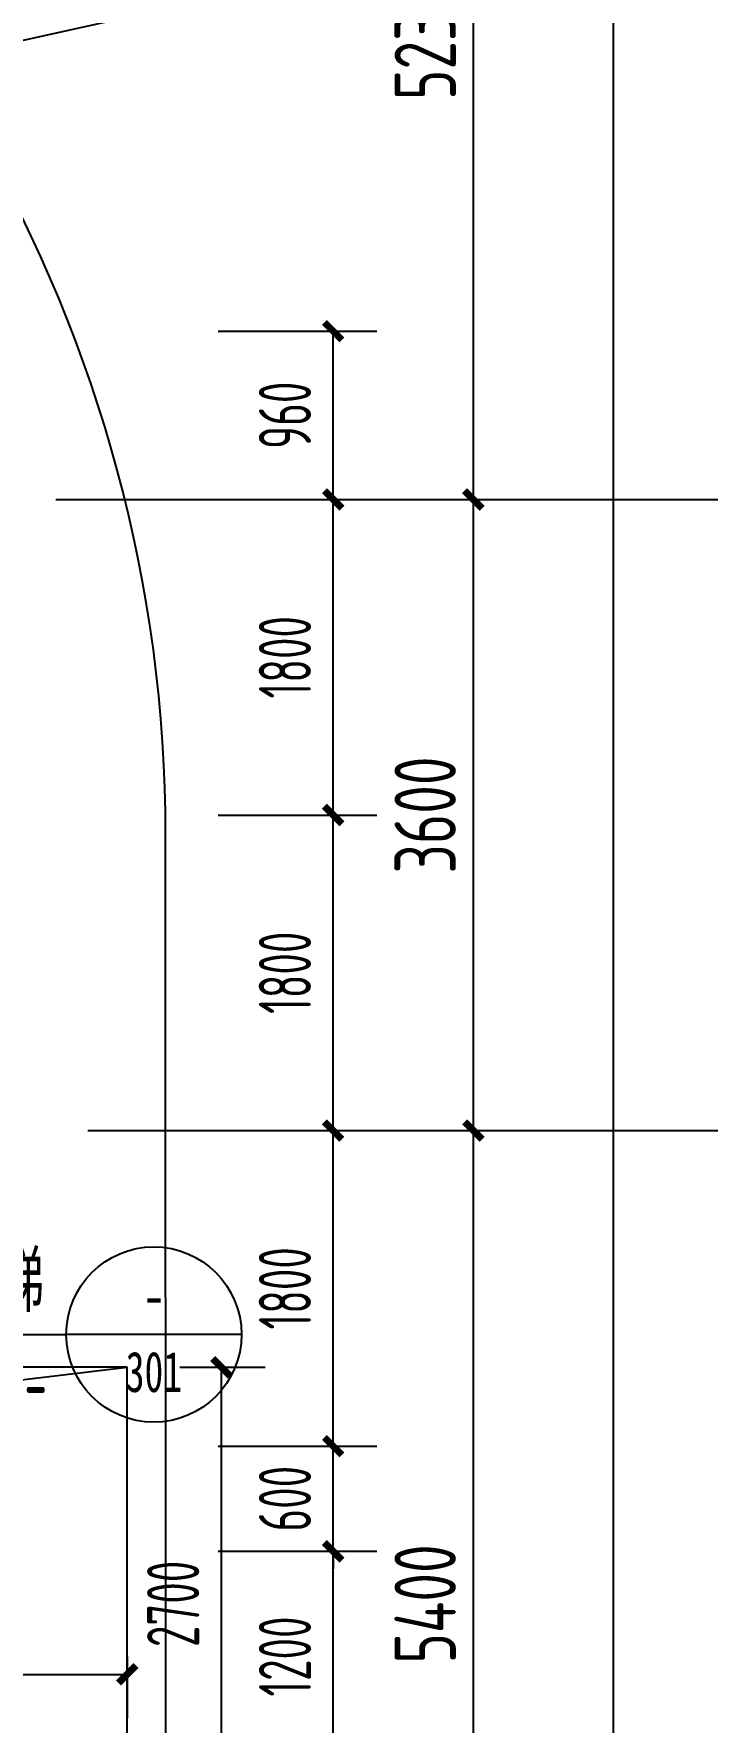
# Model space of a CAD drawing. Extents: x -228436 to 200315, y -41539 to 163917.
# Drawn here: x 60417 to 64259, y 11025 to 20656 of the extents above; entities that cross this region are included whole.
import ezdxf
from ezdxf.enums import TextEntityAlignment as Align

# ---------------------------------------------------------------- set-up
doc = ezdxf.new("R2010")
doc.units = 0
doc.header["$LTSCALE"] = 1000
doc.header["$MEASUREMENT"] = 0
for name, color, linetype in [('01-标注_尺寸', 124, 'Continuous'), ('X-104 13#平面$0$01-标注_符号', 200, 'Continuous'), ('X-104 13#平面$0$01-标注_轴线坐标', 132, 'Continuous'), ('X-104 13#平面$0$02-TEXT_标注', 130, 'Continuous'), ('X-104 13#平面$0$A-E_楼梯', 171, 'Continuous'), ('X-104 13#平面$0$M-道路 边线', 151, 'Continuous')]:
    doc.layers.add(name, color=color, linetype=linetype)
doc.layers.add('X-104 13#平面$0$DIM_MODI', color=6, linetype='Continuous', plot=False)
doc.styles.add('_TCH_DIM_T3', font='ros1.shx', dxfattribs={"width": 0.705882, "bigfont": 'jd.shx'})
doc.styles.add('X-104 13#平面$0$_TCH_DIM', font='ros1.shx', dxfattribs={"width": 0.8, "bigfont": 'jd.shx'})
doc.styles.add('X-104 13#平面$0$_TCH_DIM_T3', font='ros1.shx', dxfattribs={"width": 0.8, "bigfont": 'jd.shx'})
doc.styles.add('X-104 13#平面$0$_TCH_LABEL', font='STXIHEI_0.TTF', dxfattribs={"width": 0.75})
doc.dimstyles.new('_TCH_ARCH&&100', dxfattribs={"dimtxt": 297.5, "dimasz": 100, "dimexe": 250, "dimexo": 300, "dimgap": 126.25, "dimtad": 1, "dimdec": 0, "dimzin": 0, "dimdsep": 46, "dimtxsty": '_TCH_DIM_T3', "dimblk": 'ARCHTICK', "dimcen": 0.09, "dimclrt": 7, "dimazin": 2, "dimtfac": 1, "dimtdec": 0, "dimtix": 1, "dimtmove": 2, "dimatfit": 3, "dimfxl": 0, "dimtolj": 1, "dimtzin": 0, "dimarcsym": 0})
doc.dimstyles.new('X-104 13#平面$0$_TCH_ARCH&&100', dxfattribs={"dimtxt": 350, "dimasz": 100, "dimexe": 250, "dimexo": 300, "dimgap": 100, "dimtad": 1, "dimdec": 0, "dimzin": 0, "dimdsep": 46, "dimtxsty": 'X-104 13#平面$0$_TCH_DIM_T3', "dimblk": 'X-104 13#平面$0$_ArchTick', "dimcen": 0.09, "dimclrt": 7, "dimazin": 2, "dimtfac": 1, "dimtdec": 0, "dimtix": 1, "dimtmove": 2, "dimatfit": 3, "dimfxl": 0, "dimtolj": 1, "dimtzin": 0, "dimarcsym": 0})

# ---------------------------------------------------------------- blocks, each defined once
blk = doc.blocks.new('X-104 13#平面$0$_ArchTick')
at = {"color": 0, "linetype": 'ByBlock', "const_width": 0.4}
blk.add_lwpolyline([(-0.5, -0.5), (0.5, 0.5)], dxfattribs=at)
blk = doc.blocks.new('*D761')
at = {"layer": 'Defpoints', "color": 0, "transparency": 16777216}
for p in [(60425, 23235.1), (63725, 23235.1), (60425, -2700)]:
    blk.add_point(p, dxfattribs=at)
at = {"layer": 'X-104 13#平面$0$01-标注_轴线坐标', "color": 0, "lineweight": -2, "transparency": 16777216}
for p, q in [((60725, 23235.1), (63975, 23235.1)), ((63725, -2700), (63725, 23235.1)), ((60725, -2700), (63975, -2700))]:
    blk.add_line(p, q, dxfattribs=at)
at = {"layer": 'X-104 13#平面$0$01-标注_轴线坐标', "color": 0, "lineweight": -2, "transparency": 16777216, "xscale": 100, "yscale": 100, "zscale": 100}
for p, rotation in [((63725, 23235.1), 90), ((63725, -2700), 270)]:
    blk.add_blockref('X-104 13#平面$0$_ArchTick', p, dxfattribs=dict(at, rotation=rotation))
at = {"layer": 'X-104 13#平面$0$01-标注_轴线坐标', "color": 7, "transparency": 16777216, "insert": (63450, 10267.5), "char_height": 350, "attachment_point": 5, "rotation": 90, "style": 'X-104 13#平面$0$_TCH_DIM_T3'}
blk.add_mtext('\\A1;25935', dxfattribs=at)
blk = doc.blocks.new('*D764')
at = {"layer": 'Defpoints', "color": 0, "transparency": 16777216}
for p in [(60425, 14400), (62925, 14400), (60425, 9000)]:
    blk.add_point(p, dxfattribs=at)
at = {"layer": 'X-104 13#平面$0$01-标注_轴线坐标', "color": 0, "lineweight": -2, "transparency": 16777216}
for p, q in [((60725, 14400), (63175, 14400)), ((62925, 9000), (62925, 14400)), ((60725, 9000), (63175, 9000))]:
    blk.add_line(p, q, dxfattribs=at)
at = {"layer": 'X-104 13#平面$0$01-标注_轴线坐标', "color": 0, "lineweight": -2, "transparency": 16777216, "xscale": 100, "yscale": 100, "zscale": 100}
for p, rotation in [((62925, 14400), 90), ((62925, 9000), 270)]:
    blk.add_blockref('X-104 13#平面$0$_ArchTick', p, dxfattribs=dict(at, rotation=rotation))
at = {"layer": 'X-104 13#平面$0$01-标注_轴线坐标', "color": 7, "transparency": 16777216, "insert": (62650, 11700), "char_height": 350, "attachment_point": 5, "rotation": 90, "style": 'X-104 13#平面$0$_TCH_DIM_T3'}
blk.add_mtext('\\A1;5400', dxfattribs=at)
blk = doc.blocks.new('*D765')
at = {"layer": 'Defpoints', "color": 0, "transparency": 16777216}
for p in [(60425, 18000), (62925, 18000), (60425, 14400)]:
    blk.add_point(p, dxfattribs=at)
at = {"layer": 'X-104 13#平面$0$01-标注_轴线坐标', "color": 0, "lineweight": -2, "transparency": 16777216}
for p, q in [((60725, 18000), (63175, 18000)), ((62925, 14400), (62925, 18000)), ((60725, 14400), (63175, 14400))]:
    blk.add_line(p, q, dxfattribs=at)
at = {"layer": 'X-104 13#平面$0$01-标注_轴线坐标', "color": 0, "lineweight": -2, "transparency": 16777216, "xscale": 100, "yscale": 100, "zscale": 100}
for p, rotation in [((62925, 18000), 90), ((62925, 14400), 270)]:
    blk.add_blockref('X-104 13#平面$0$_ArchTick', p, dxfattribs=dict(at, rotation=rotation))
at = {"layer": 'X-104 13#平面$0$01-标注_轴线坐标', "color": 7, "transparency": 16777216, "insert": (62650, 16200), "char_height": 350, "attachment_point": 5, "rotation": 90, "style": 'X-104 13#平面$0$_TCH_DIM_T3'}
blk.add_mtext('\\A1;3600', dxfattribs=at)
blk = doc.blocks.new('*D766')
at = {"layer": 'Defpoints', "color": 0, "transparency": 16777216}
for p in [(60425, 23235.1), (62925, 23235.1), (60425, 18000)]:
    blk.add_point(p, dxfattribs=at)
at = {"layer": 'X-104 13#平面$0$01-标注_轴线坐标', "color": 0, "lineweight": -2, "transparency": 16777216}
for p, q in [((60725, 23235.1), (63175, 23235.1)), ((62925, 18000), (62925, 23235.1)), ((60725, 18000), (63175, 18000))]:
    blk.add_line(p, q, dxfattribs=at)
at = {"layer": 'X-104 13#平面$0$01-标注_轴线坐标', "color": 0, "lineweight": -2, "transparency": 16777216, "xscale": 100, "yscale": 100, "zscale": 100}
for p, rotation in [((62925, 23235.1), 90), ((62925, 18000), 270)]:
    blk.add_blockref('X-104 13#平面$0$_ArchTick', p, dxfattribs=dict(at, rotation=rotation))
at = {"layer": 'X-104 13#平面$0$01-标注_轴线坐标', "color": 7, "transparency": 16777216, "insert": (62650, 20617.5), "char_height": 350, "attachment_point": 5, "rotation": 90, "style": 'X-104 13#平面$0$_TCH_DIM_T3'}
blk.add_mtext('\\A1;5235', dxfattribs=at)
blk = doc.blocks.new('X-104 13#平面$0$A$C0BB3323F')
at = {"layer": 'X-104 13#平面$0$M-道路 边线', "ltscale": 0.5}
blk.add_line((62076.4, -2539.2), (62069.1, 17786.1), dxfattribs=at)
blk.add_arc((54069.2, 17783.3), 8000, 0.02044, 119.60761, dxfattribs=at)
blk = doc.blocks.new('_ArchTick')
at = {"color": 0, "linetype": 'ByBlock', "const_width": 0.4}
blk.add_lwpolyline([(-0.5, -0.5), (0.5, 0.5)], dxfattribs=at)
blk = doc.blocks.new('*D433')
at = {"layer": '01-标注_尺寸', "color": 0, "lineweight": -2, "transparency": 16777216}
for p, q in [((61468.2, 18959.9), (62375, 18959.9)), ((62125, 18000), (62125, 18959.9)), ((61468.2, 18000), (62375, 18000))]:
    blk.add_line(p, q, dxfattribs=at)
at = {"layer": 'Defpoints', "color": 0, "transparency": 16777216}
for p in [(61168.2, 18959.9), (62125, 18959.9), (61168.2, 18000)]:
    blk.add_point(p, dxfattribs=at)
at = {"layer": '01-标注_尺寸', "color": 0, "lineweight": -2, "transparency": 16777216, "xscale": 100, "yscale": 100, "zscale": 100}
for p, rotation in [((62125, 18959.9), 90), ((62125, 18000), 270)]:
    blk.add_blockref('_ArchTick', p, dxfattribs=dict(at, rotation=rotation))
at = {"layer": '01-标注_尺寸', "color": 7, "transparency": 16777216, "insert": (61850, 18480), "char_height": 297.5, "attachment_point": 5, "rotation": 90, "style": '_TCH_DIM_T3'}
blk.add_mtext('\\A1;960', dxfattribs=at)
blk = doc.blocks.new('*D434')
at = {"layer": '01-标注_尺寸', "color": 0, "lineweight": -2, "transparency": 16777216}
for p, q in [((61468.2, 18000), (62375, 18000)), ((62125, 16200), (62125, 18000)), ((61468.2, 16200), (62375, 16200))]:
    blk.add_line(p, q, dxfattribs=at)
at = {"layer": 'Defpoints', "color": 0, "transparency": 16777216}
for p in [(61168.2, 18000), (62125, 18000), (61168.2, 16200)]:
    blk.add_point(p, dxfattribs=at)
at = {"layer": '01-标注_尺寸', "color": 0, "lineweight": -2, "transparency": 16777216, "xscale": 100, "yscale": 100, "zscale": 100}
for p, rotation in [((62125, 18000), 90), ((62125, 16200), 270)]:
    blk.add_blockref('_ArchTick', p, dxfattribs=dict(at, rotation=rotation))
at = {"layer": '01-标注_尺寸', "color": 7, "transparency": 16777216, "insert": (61850, 17100), "char_height": 297.5, "attachment_point": 5, "rotation": 90, "style": '_TCH_DIM_T3'}
blk.add_mtext('\\A1;1800', dxfattribs=at)
blk = doc.blocks.new('*D435')
at = {"layer": '01-标注_尺寸', "color": 0, "lineweight": -2, "transparency": 16777216}
for p, q in [((61468.2, 16200), (62375, 16200)), ((62125, 14400), (62125, 16200)), ((61468.2, 14400), (62375, 14400))]:
    blk.add_line(p, q, dxfattribs=at)
at = {"layer": 'Defpoints', "color": 0, "transparency": 16777216}
for p in [(61168.2, 16200), (62125, 16200), (61168.2, 14400)]:
    blk.add_point(p, dxfattribs=at)
at = {"layer": '01-标注_尺寸', "color": 0, "lineweight": -2, "transparency": 16777216, "xscale": 100, "yscale": 100, "zscale": 100}
for p, rotation in [((62125, 16200), 90), ((62125, 14400), 270)]:
    blk.add_blockref('_ArchTick', p, dxfattribs=dict(at, rotation=rotation))
at = {"layer": '01-标注_尺寸', "color": 7, "transparency": 16777216, "insert": (61850, 15300), "char_height": 297.5, "attachment_point": 5, "rotation": 90, "style": '_TCH_DIM_T3'}
blk.add_mtext('\\A1;1800', dxfattribs=at)
blk = doc.blocks.new('*D436')
at = {"layer": '01-标注_尺寸', "color": 0, "lineweight": -2, "transparency": 16777216}
for p, q in [((61468.2, 14400), (62375, 14400)), ((62125, 12600), (62125, 14400)), ((61468.2, 12600), (62375, 12600))]:
    blk.add_line(p, q, dxfattribs=at)
at = {"layer": 'Defpoints', "color": 0, "transparency": 16777216}
for p in [(61168.2, 14400), (62125, 14400), (61168.2, 12600)]:
    blk.add_point(p, dxfattribs=at)
at = {"layer": '01-标注_尺寸', "color": 0, "lineweight": -2, "transparency": 16777216, "xscale": 100, "yscale": 100, "zscale": 100}
for p, rotation in [((62125, 14400), 90), ((62125, 12600), 270)]:
    blk.add_blockref('_ArchTick', p, dxfattribs=dict(at, rotation=rotation))
at = {"layer": '01-标注_尺寸', "color": 7, "transparency": 16777216, "insert": (61850, 13500), "char_height": 297.5, "attachment_point": 5, "rotation": 90, "style": '_TCH_DIM_T3'}
blk.add_mtext('\\A1;1800', dxfattribs=at)
blk = doc.blocks.new('*D437')
at = {"layer": '01-标注_尺寸', "color": 0, "lineweight": -2, "transparency": 16777216}
for p, q in [((62125, 12600), (62125, 12700)), ((61468.2, 12600), (62375, 12600)), ((62125, 12000), (62125, 12600)), ((61468.2, 12000), (62375, 12000)), ((62125, 12000), (62125, 11900))]:
    blk.add_line(p, q, dxfattribs=at)
at = {"layer": 'Defpoints', "color": 0, "transparency": 16777216}
for p in [(61168.2, 12600), (62125, 12600), (61168.2, 12000)]:
    blk.add_point(p, dxfattribs=at)
at = {"layer": '01-标注_尺寸', "color": 0, "lineweight": -2, "transparency": 16777216, "xscale": 100, "yscale": 100, "zscale": 100}
for p, rotation in [((62125, 12600), 270), ((62125, 12000), 90)]:
    blk.add_blockref('_ArchTick', p, dxfattribs=dict(at, rotation=rotation))
at = {"layer": '01-标注_尺寸', "color": 7, "transparency": 16777216, "insert": (61850, 12300), "char_height": 297.5, "attachment_point": 5, "rotation": 90, "style": '_TCH_DIM_T3'}
blk.add_mtext('\\A1;600', dxfattribs=at)
blk = doc.blocks.new('*D438')
at = {"layer": '01-标注_尺寸', "color": 0, "lineweight": -2, "transparency": 16777216}
for p, q in [((61468.2, 12000), (62375, 12000)), ((62125, 10800), (62125, 12000)), ((61468.2, 10800), (62375, 10800))]:
    blk.add_line(p, q, dxfattribs=at)
at = {"layer": 'Defpoints', "color": 0, "transparency": 16777216}
for p in [(61168.2, 12000), (62125, 12000), (61168.2, 10800)]:
    blk.add_point(p, dxfattribs=at)
at = {"layer": '01-标注_尺寸', "color": 0, "lineweight": -2, "transparency": 16777216, "xscale": 100, "yscale": 100, "zscale": 100}
for p, rotation in [((62125, 12000), 90), ((62125, 10800), 270)]:
    blk.add_blockref('_ArchTick', p, dxfattribs=dict(at, rotation=rotation))
at = {"layer": '01-标注_尺寸', "color": 7, "transparency": 16777216, "insert": (61850, 11400), "char_height": 297.5, "attachment_point": 5, "rotation": 90, "style": '_TCH_DIM_T3'}
blk.add_mtext('\\A1;1200', dxfattribs=at)
blk = doc.blocks.new('*D702')
at = {"layer": '01-标注_尺寸', "color": 0, "lineweight": -2, "transparency": 16777216}
for p, q in [((58400, 11400), (58400, 11048.3)), ((60950, 11400), (60950, 11048.3)), ((58400, 11298.3), (60950, 11298.3))]:
    blk.add_line(p, q, dxfattribs=at)
at = {"layer": 'Defpoints', "color": 0, "transparency": 16777216}
for p in [(58400, 11700), (60950, 11700), (60950, 11298.3)]:
    blk.add_point(p, dxfattribs=at)
at = {"layer": '01-标注_尺寸', "color": 0, "lineweight": -2, "transparency": 16777216, "xscale": 100, "yscale": 100, "zscale": 100, "rotation": 180}
blk.add_blockref('_ArchTick', (58400, 11298.3), dxfattribs=at)
at = {"layer": '01-标注_尺寸', "color": 0, "lineweight": -2, "transparency": 16777216, "xscale": 100, "yscale": 100, "zscale": 100}
blk.add_blockref('_ArchTick', (60950, 11298.3), dxfattribs=at)
at = {"layer": '01-标注_尺寸', "color": 7, "transparency": 16777216, "insert": (59675, 11573.3), "char_height": 297.5, "attachment_point": 5, "style": '_TCH_DIM_T3'}
blk.add_mtext('\\A1;2550', dxfattribs=at)
blk = doc.blocks.new('*D707')
at = {"layer": '01-标注_尺寸', "color": 0, "lineweight": -2, "transparency": 16777216}
for p, q in [((61250, 13050), (61737.1, 13050)), ((61487.1, 10350), (61487.1, 13050)), ((61250, 10350), (61737.1, 10350))]:
    blk.add_line(p, q, dxfattribs=at)
at = {"layer": 'Defpoints', "color": 0, "transparency": 16777216}
for p in [(60950, 13050), (61487.1, 13050), (60950, 10350)]:
    blk.add_point(p, dxfattribs=at)
at = {"layer": '01-标注_尺寸', "color": 0, "lineweight": -2, "transparency": 16777216, "xscale": 100, "yscale": 100, "zscale": 100}
for p, rotation in [((61487.1, 13050), 90), ((61487.1, 10350), 270)]:
    blk.add_blockref('_ArchTick', p, dxfattribs=dict(at, rotation=rotation))
at = {"layer": '01-标注_尺寸', "color": 7, "transparency": 16777216, "insert": (61212.1, 11700), "char_height": 297.5, "attachment_point": 5, "rotation": 90, "style": '_TCH_DIM_T3'}
blk.add_mtext('\\A1;2700', dxfattribs=at)
blk = doc.blocks.new('X-104 13#平面$0$轴网')
at = {"layer": 'X-104 13#平面$0$01-标注_轴线坐标'}
for p, q in [((60543.5, 18000), (64543.5, 18000)), ((61784.1, 14400), (64543.5, 14400))]:
    blk.add_line(p, q, dxfattribs=at)
for p1, p2, distance, picture, middle in [((60425, -2700), (60425, 23235.1), -3300, '*D761', (63450, 10267.5)), ((60425, 18000), (60425, 23235.1), -2500, '*D766', (62650, 20617.5)), ((60425, 14400), (60425, 18000), -2500, '*D765', (62650, 16200)), ((60425, 9000), (60425, 14400), -2500, '*D764', (62650, 11700))]:
    dim = blk.add_aligned_dim(p1=p1, p2=p2, distance=distance, dimstyle='X-104 13#平面$0$_TCH_ARCH&&100', dxfattribs=at)
    dim.commit()
    dim.dimension.update_dxf_attribs({"geometry": picture, "text_midpoint": middle})
blk = doc.blocks.new('X-104 13#平面')
at = {"layer": 'X-104 13#平面$0$01-标注_符号'}
for p in [(59041.6, 13236.7), (61602.1, 13236.7)]:
    blk.add_line(p, (60602.1, 13236.7), dxfattribs=at)
blk.add_circle((61102.1, 13236.7), 500, dxfattribs=at)
at = {"layer": 'X-104 13#平面$0$A-E_楼梯'}
for p, q in [((60950, 13050), (58400, 13050)), ((58400, 12750), (60950, 13050)), ((60950, 10350), (60950, 13050))]:
    blk.add_line(p, q, dxfattribs=at)
at = {"layer": 'X-104 13#平面$0$DIM_MODI'}
blk.add_line((50788.2, 18494.3), (80674.7, 25131.1), dxfattribs=at)
for name, p in [('X-104 13#平面$0$A$C0BB3323F', (-900, -1700)), ('X-104 13#平面$0$轴网', (0, 0))]:
    blk.add_blockref(name, p)
at = {"layer": 'X-104 13#平面$0$02-TEXT_标注', "style": 'X-104 13#平面$0$_TCH_DIM'}
for s, height, width, p in [('楼梯', 347.29, 0.8, (59948, 13365)), ('-', 350, 0.64, (60362.7, 12781.7))]:
    blk.add_text(s, height=height, dxfattribs=dict(at, width=width)).set_placement(p)
at = {"layer": 'X-104 13#平面$0$02-TEXT_标注', "style": 'X-104 13#平面$0$_TCH_LABEL'}
for s, height, width, p, p2 in [('-', 266, 1.491848, (61036, 13328.5), (61168.3, 13328.5)), ('301', 230.49, 0.833942, (60941.8, 12909), (61262.5, 12909))]:
    blk.add_text(s, height=height, dxfattribs=dict(at, width=width)).set_placement(p, p2, align=Align.FIT)

msp = doc.modelspace()

# ---------------------------------------------------------------- block references
msp.add_blockref('X-104 13#平面', (0, 0))

# ---------------------------------------------------------------- dimensions: what is measured, and where the dimension line sits
at = {"layer": '01-标注_尺寸'}
for p1, p2, distance, picture, middle in [((61168.2, 18000), (61168.2, 18959.9), -956.8, '*D433', (61850, 18480)), ((61168.2, 16200), (61168.2, 18000), -956.8, '*D434', (61850, 17100)), ((61168.2, 14400), (61168.2, 16200), -956.8, '*D435', (61850, 15300)), ((61168.2, 12600), (61168.2, 14400), -956.8, '*D436', (61850, 13500)), ((60950, 10350), (60950, 13050), -537.1, '*D707', (61212.1, 11700)), ((61168.2, 12000), (61168.2, 12600), -956.8, '*D437', (61850, 12300)), ((61168.2, 10800), (61168.2, 12000), -956.8, '*D438', (61850, 11400)), ((58400, 11700), (60950, 11700), -401.7, '*D702', (59675, 11573.3))]:
    dim = msp.add_aligned_dim(p1=p1, p2=p2, distance=distance, dimstyle='_TCH_ARCH&&100', dxfattribs=at)
    dim.commit()
    dim.dimension.update_dxf_attribs({"geometry": picture, "text_midpoint": middle})

doc.saveas('drawing.dxf')
